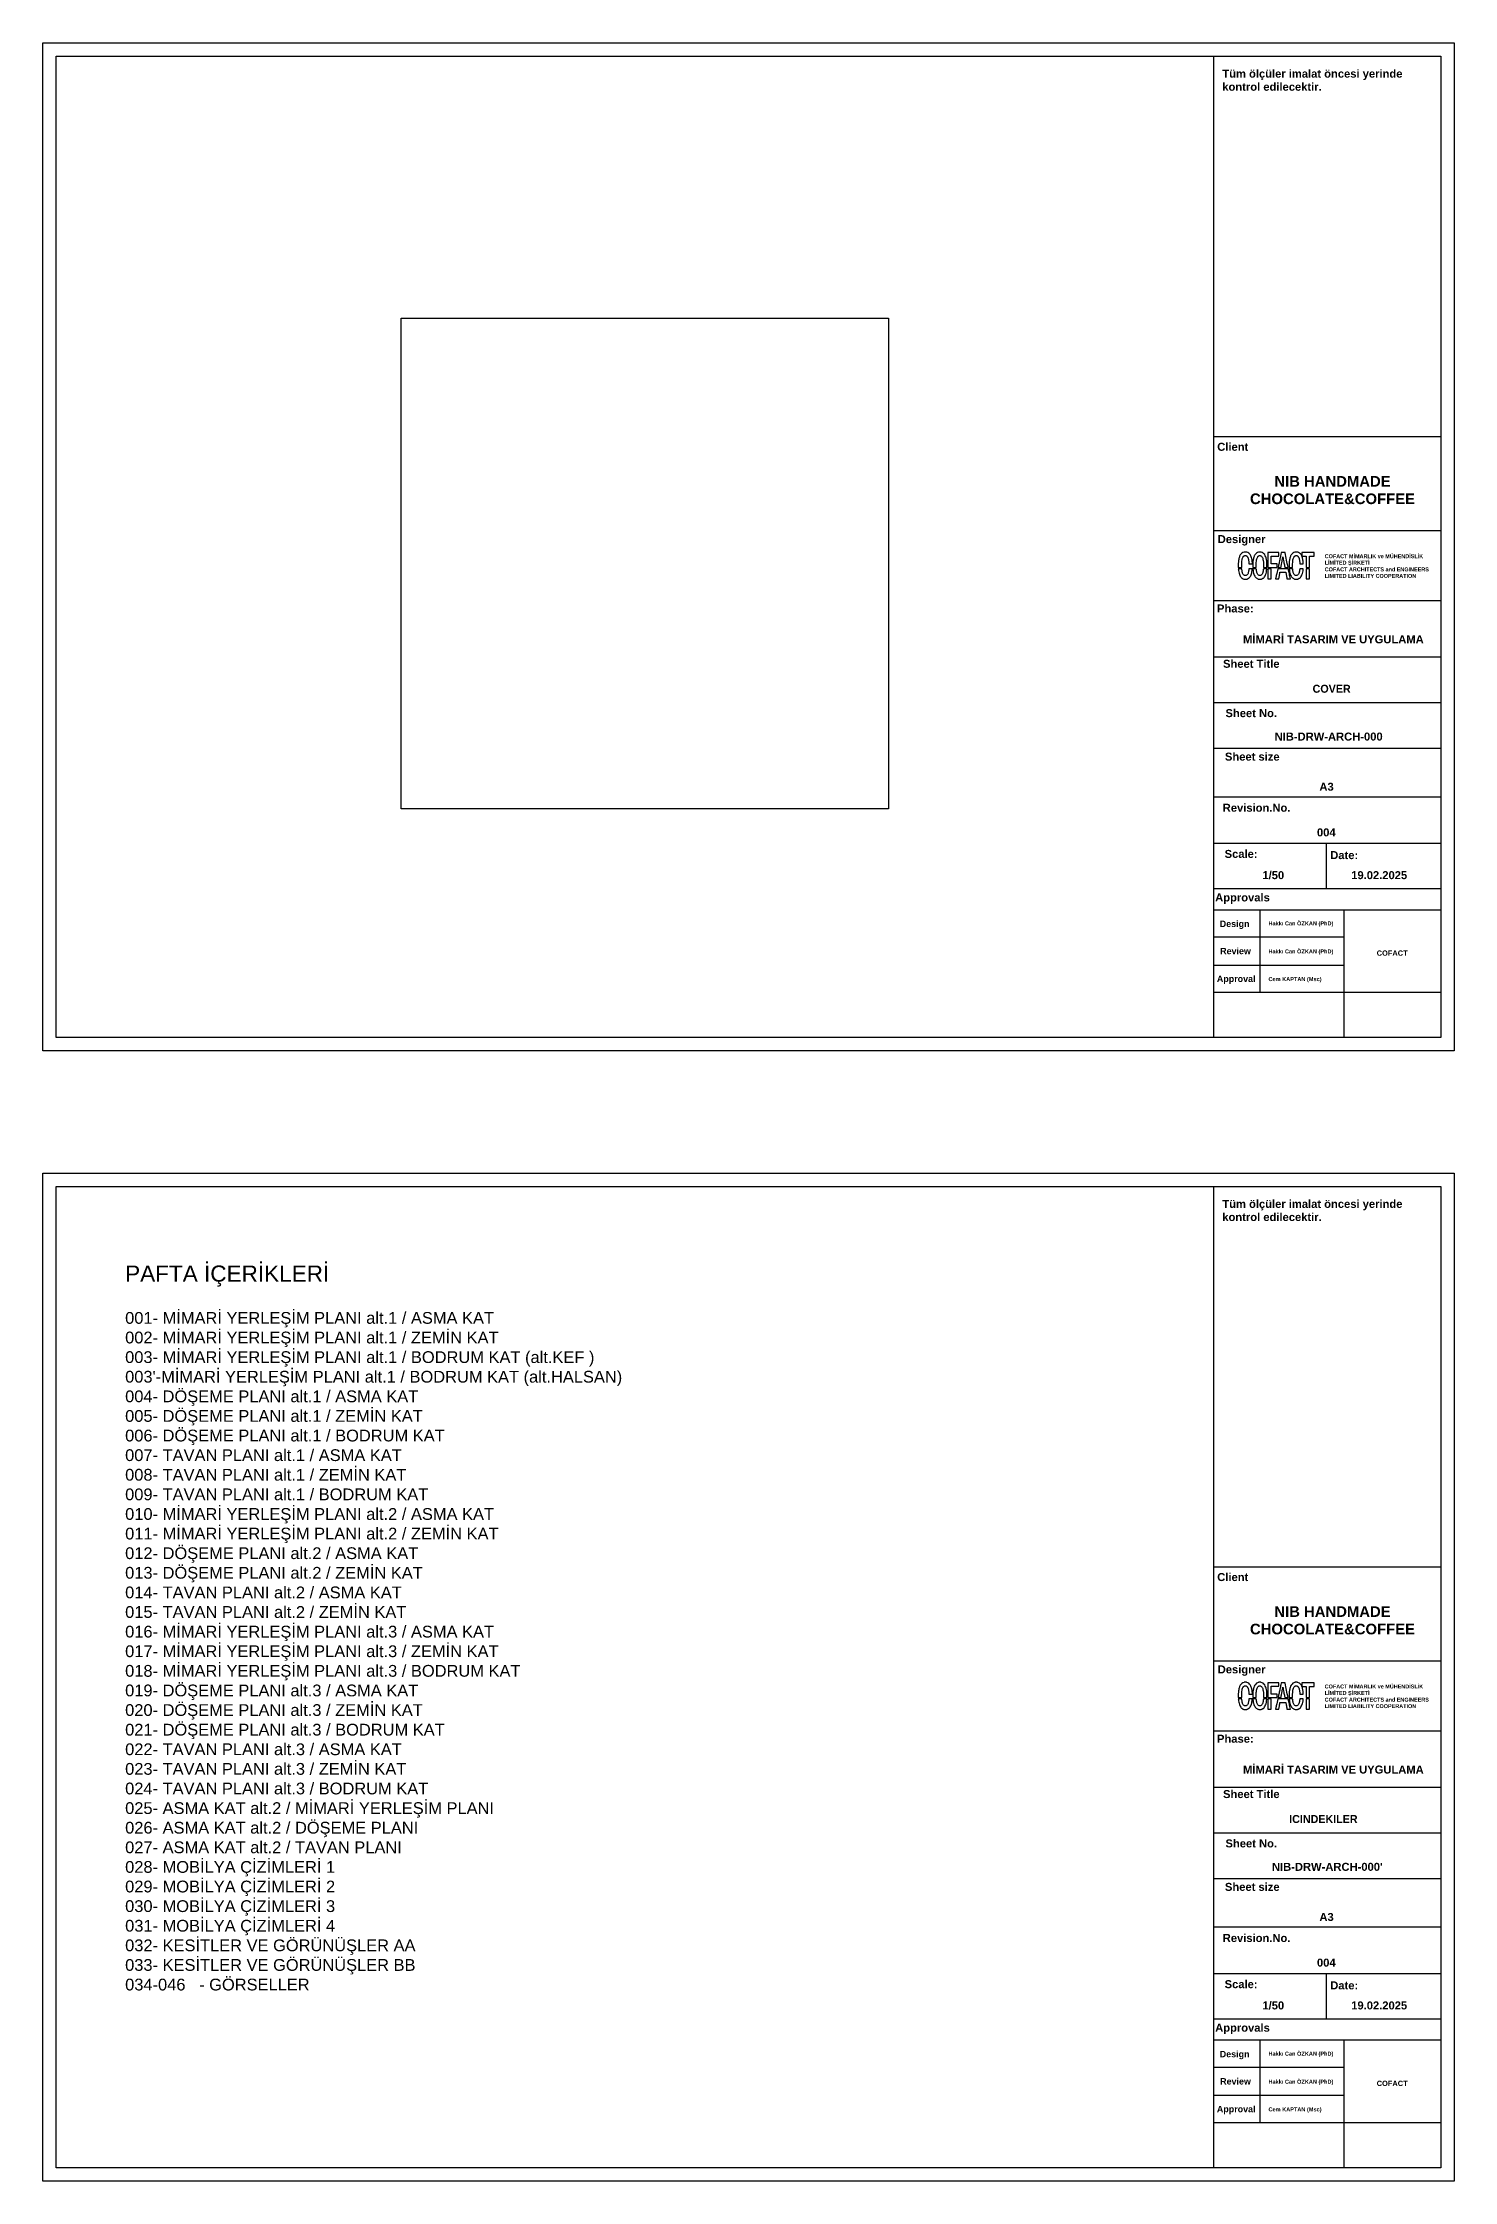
# Model space of a CAD drawing. Header units: millimetres. Extents: x 933584 to 974011, y 4545988 to 4553664.
# Drawn here: x 933584 to 935684, y 4549727 to 4552909 of the extents above; entities that cross this region are included whole.
import ezdxf

# ---------------------------------------------------------------- set-up
doc = ezdxf.new("R2010")
doc.units = ezdxf.units.MM
doc.layers.get('0').update_dxf_attribs({"color": 255})
doc.layers.add('2-SPS-RCN', color=2, linetype='Continuous')
doc.styles.add('Century Gothic_B_3', font='GOTHICB.TTF', dxfattribs={"height": 4})
doc.styles.add('dıs 100', font='times.ttf')
picture_1 = doc.add_image_def('image14.jpg', size_in_pixel=(686, 691))

msp = doc.modelspace()

# ---------------------------------------------------------------- linework, layer by layer
at = {"color": 0}
for p, q in [((935663.94, 4552322.58), (935325.88, 4552322.58)), ((935663.94, 4552322.58), (935325.88, 4552322.58)), ((935663.94, 4552182.61), (935325.88, 4552182.61)), ((935663.94, 4552182.61), (935325.88, 4552182.61)), ((935663.94, 4552182.61), (935325.88, 4552182.61)), ((935663.94, 4552182.61), (935325.88, 4552182.61)), ((935663.94, 4552078.54), (935325.88, 4552078.54)), ((935325.88, 4551995.27), (935663.94, 4551995.27)), ((935663.94, 4551926.86), (935325.88, 4551926.86)), ((935663.94, 4551858.91), (935325.88, 4551858.91)), ((935663.94, 4551786.68), (935325.88, 4551786.68)), ((935663.94, 4551717.68), (935325.88, 4551717.68)), ((935493.36, 4551717.68), (935493.36, 4551649.96)), ((935663.94, 4551649.96), (935325.88, 4551649.96)), ((935663.94, 4551618.62), (935325.88, 4551618.62)), ((935394.73, 4551618.62), (935394.73, 4551495.87)), ((935519.72, 4551618.62), (935519.72, 4551545.03)), ((935325.89, 4551578.49), (935519.72, 4551578.49)), ((935519.72, 4551545.03), (935519.72, 4551428.91)), ((935325.89, 4551536.77), (935519.72, 4551536.77)), ((935663.94, 4551495.87), (935325.88, 4551495.87)), ((935663.94, 4550640.96), (935325.88, 4550640.96)), ((935663.94, 4550640.96), (935325.88, 4550640.96)), ((935663.94, 4550500.98), (935325.88, 4550500.98)), ((935663.94, 4550500.98), (935325.88, 4550500.98)), ((935663.94, 4550500.98), (935325.88, 4550500.98)), ((935663.94, 4550500.98), (935325.88, 4550500.98)), ((935663.94, 4550396.92), (935325.88, 4550396.92)), ((935325.88, 4550313.64), (935663.94, 4550313.64)), ((935663.94, 4550245.24), (935325.88, 4550245.24)), ((935663.94, 4550177.28), (935325.88, 4550177.28)), ((935663.94, 4550105.06), (935325.88, 4550105.06)), ((935663.94, 4550036.05), (935325.88, 4550036.05)), ((935493.36, 4550036.05), (935493.36, 4549968.33)), ((935663.94, 4549968.33), (935325.88, 4549968.33)), ((935663.94, 4549937), (935325.88, 4549937)), ((935394.73, 4549937), (935394.73, 4549814.24)), ((935519.72, 4549937), (935519.72, 4549863.4)), ((935325.89, 4549896.86), (935519.72, 4549896.86)), ((935325.89, 4549855.15), (935519.72, 4549855.15)), ((935519.72, 4549863.4), (935519.72, 4549747.28)), ((935663.94, 4549814.24), (935325.88, 4549814.24))]:
    msp.add_line(p, q, dxfattribs=at)
for points in [[(933583.94, 4552908.92), (935683.94, 4552908.92), (935683.94, 4551408.92), (933583.94, 4551408.92)], [(933603.94, 4552888.92), (935663.94, 4552888.92), (935663.94, 4551428.92), (935325.89, 4551428.92), (933603.94, 4551428.92)], [(935406.56, 4552139.54), (935406.56, 4552128.41), (935413.62, 4552128.41), (935420.68, 4552128.41), (935420.68, 4552131.04), (935420.68, 4552133.68), (935416.11, 4552133.68), (935411.53, 4552133.68), (935411.53, 4552139.49), (935411.53, 4552145.31), (935417.25, 4552145.31), (935422.97, 4552145.31), (935422.97, 4552148), (935422.97, 4552150.68), (935414.76, 4552150.68), (935406.56, 4552150.68)], [(935457.37, 4552147.85), (935457.37, 4552145.01), (935460.6, 4552145.01), (935463.83, 4552145.01), (935463.83, 4552136.71), (935463.83, 4552128.41), (935466.32, 4552128.41), (935468.8, 4552128.41), (935468.8, 4552136.71), (935468.8, 4552145.01), (935472.09, 4552145.01), (935475.37, 4552145.01), (935475.37, 4552147.85), (935475.37, 4552150.68), (935466.37, 4552150.68), (935457.37, 4552150.68)], [(935406.56, 4552118.91), (935406.56, 4552111.4), (935409.02, 4552111.43), (935411.48, 4552111.45), (935411.51, 4552118.94), (935411.53, 4552126.42), (935409.05, 4552126.42), (935406.56, 4552126.42)], [(935463.86, 4552118.94), (935463.88, 4552111.45), (935466.34, 4552111.43), (935468.8, 4552111.4), (935468.8, 4552118.91), (935468.8, 4552126.42), (935466.32, 4552126.42), (935463.83, 4552126.42)], [(933583.94, 4551227.29), (935683.94, 4551227.29), (935683.94, 4549727.29), (933583.94, 4549727.29)], [(933603.94, 4551207.29), (935663.94, 4551207.29), (935663.94, 4549747.29), (935325.89, 4549747.29), (933603.94, 4549747.29)], [(935406.56, 4550457.92), (935406.56, 4550446.78), (935413.62, 4550446.78), (935420.68, 4550446.78), (935420.68, 4550449.42), (935420.68, 4550452.05), (935416.11, 4550452.05), (935411.53, 4550452.05), (935411.53, 4550457.87), (935411.53, 4550463.68), (935417.25, 4550463.68), (935422.97, 4550463.68), (935422.97, 4550466.37), (935422.97, 4550469.05), (935414.76, 4550469.05), (935406.56, 4550469.05)], [(935457.37, 4550466.22), (935457.37, 4550463.39), (935460.6, 4550463.39), (935463.83, 4550463.39), (935463.83, 4550455.08), (935463.83, 4550446.78), (935466.32, 4550446.78), (935468.8, 4550446.78), (935468.8, 4550455.08), (935468.8, 4550463.39), (935472.09, 4550463.39), (935475.37, 4550463.39), (935475.37, 4550466.22), (935475.37, 4550469.05), (935466.37, 4550469.05), (935457.37, 4550469.05)], [(935406.56, 4550437.28), (935406.56, 4550429.77), (935409.02, 4550429.8), (935411.48, 4550429.83), (935411.51, 4550437.31), (935411.53, 4550444.79), (935409.05, 4550444.79), (935406.56, 4550444.79)], [(935463.86, 4550437.31), (935463.88, 4550429.83), (935466.34, 4550429.8), (935468.8, 4550429.77), (935468.8, 4550437.28), (935468.8, 4550444.79), (935466.32, 4550444.79), (935463.83, 4550444.79)]]:
    msp.add_lwpolyline(points, close=True, dxfattribs=at)
for points in [[(933603.94, 4552888.92), (935325.89, 4552888.92), (935325.89, 4551428.92), (933603.94, 4551428.92)], [(933603.94, 4551207.29), (935325.89, 4551207.29), (935325.89, 4549747.29), (933603.94, 4549747.29)]]:
    msp.add_lwpolyline(points, close=True)
for points in [[(935325.89, 4552888.92), (935325.89, 4551428.92)], [(935325.89, 4551207.29), (935325.89, 4549747.29)]]:
    msp.add_lwpolyline(points, dxfattribs=at)
for points in [[(935371.21, 4552151.16, 0.11064), (935368.11, 4552149.66, 0.089568), (935365.66, 4552146.88, 0.069833), (935363.91, 4552142.77, 0.037138), (935362.86, 4552137.32, 0.013582), (935362.72, 4552135.67, 0.005436), (935362.6, 4552133.41, 0.005261), (935362.54, 4552131.18, 0.017635), (935362.56, 4552129.73), (935362.63, 4552128.41), (935365.18, 4552128.41), (935367.73, 4552128.41), (935367.74, 4552131.42, -0.01557), (935367.9, 4552135.83, -0.027157), (935368.34, 4552139.47, -0.033018), (935369.04, 4552142.32, -0.079442), (935370.01, 4552144.25, -0.009072), (935370.3, 4552144.65, -0.030827), (935370.52, 4552144.89, -0.031813), (935370.75, 4552145.1, -0.010138), (935371.13, 4552145.38, -0.089655), (935371.89, 4552145.74, -0.05192), (935372.88, 4552145.89, -0.051218), (935373.91, 4552145.85, -0.076363), (935374.76, 4552145.58, -0.070873), (935375.56, 4552145.04, -0.052254), (935376.27, 4552144.24, -0.046256), (935376.88, 4552143.21, -0.033841), (935377.36, 4552141.97, -0.02482), (935377.72, 4552140.57, -0.012371), (935378.05, 4552138.77, -0.011745), (935378.31, 4552136.78, -0.011909), (935378.48, 4552134.8), (935378.55, 4552133.68), (935381.12, 4552133.68), (935383.69, 4552133.68), (935383.69, 4552134.1, 0.020953), (935383.65, 4552135.01, 0.004455), (935383.5, 4552136.58, 0.00493), (935383.32, 4552138.21, 0.011284), (935383.14, 4552139.43, 0.038093), (935382.02, 4552143.95, 0.067383), (935380.33, 4552147.39, 0.083303), (935378.1, 4552149.76, 0.099908), (935375.35, 4552151.09, 0.02201), (935374.91, 4552151.18, 0.020762), (935374.45, 4552151.24, 0.015695), (935373.89, 4552151.26, 0.005906), (935373.11, 4552151.27, 0.00548), (935372.51, 4552151.26, 0.006399), (935371.93, 4552151.23, 0.005718), (935371.45, 4552151.2, 0.038226)], [(935392.79, 4552151.16, 0.105194), (935389.83, 4552149.77, 0.087054), (935387.45, 4552147.21, 0.069549), (935385.7, 4552143.44, 0.038701), (935384.59, 4552138.5, 0.014261), (935384.36, 4552136.42, 0.008448), (935384.19, 4552133.92, 0.008433), (935384.1, 4552131.49, 0.018733), (935384.14, 4552129.63), (935384.21, 4552128.41), (935386.76, 4552128.41), (935389.31, 4552128.41), (935389.32, 4552131.42, -0.01557), (935389.47, 4552135.83, -0.027157), (935389.91, 4552139.47, -0.033018), (935390.61, 4552142.32, -0.079442), (935391.59, 4552144.25, -0.009072), (935391.88, 4552144.65, -0.030827), (935392.09, 4552144.89, -0.031813), (935392.33, 4552145.1, -0.010138), (935392.71, 4552145.38, -0.089655), (935393.46, 4552145.74, -0.05192), (935394.46, 4552145.89, -0.051218), (935395.48, 4552145.84, -0.076363), (935396.34, 4552145.58, -0.136443), (935397.85, 4552144.24, -0.067108), (935398.95, 4552141.9, -0.045937), (935399.7, 4552138.45, -0.018323), (935400.11, 4552133.63, -0.004967), (935400.15, 4552132.64, -0.003937), (935400.17, 4552131.58, -0.00398), (935400.17, 4552130.6, -0.009912), (935400.16, 4552129.87), (935400.09, 4552128.41), (935402.67, 4552128.41), (935405.24, 4552128.41), (935405.3, 4552129.68, 0.018366), (935405.34, 4552131.84, 0.009634), (935405.23, 4552134.53, 0.009631), (935405.01, 4552137.23, 0.017297), (935404.72, 4552139.43, 0.038062), (935403.59, 4552143.94, 0.067387), (935401.91, 4552147.39, 0.08333), (935399.68, 4552149.76, 0.099909), (935396.92, 4552151.09, 0.02201), (935396.48, 4552151.18, 0.020762), (935396.03, 4552151.24, 0.015695), (935395.47, 4552151.26, 0.005906), (935394.69, 4552151.27, 0.00548), (935394.08, 4552151.26, 0.006399), (935393.51, 4552151.23, 0.005718), (935393.03, 4552151.2, 0.038226)], [(935428.98, 4552144.1, 0.0000105), (935430.35, 4552136.8, 0.000084), (935431.55, 4552130.37, 0.003215), (935431.82, 4552128.93), (935431.93, 4552128.41), (935434.31, 4552128.41, 0.001355), (935435.22, 4552128.41, 0.00226), (935435.99, 4552128.42, 0.000206), (935436.67, 4552128.43, 0.409743), (935436.69, 4552128.44, 0.049641), (935436.68, 4552128.51, 0.000001), (935434.5, 4552139.36, 0.000006), (935432.35, 4552150.03, 0.007694), (935432.26, 4552150.46), (935432.21, 4552150.68), (935429.45, 4552150.68), (935426.69, 4552150.68), (935425.98, 4552147.37, -0.000077), (935424.6, 4552141.01, -0.000085), (935423.26, 4552134.84, -0.000009), (935421.97, 4552128.93, -0.006923), (935421.91, 4552128.63), (935421.85, 4552128.41), (935426.06, 4552128.41, 0.0001427), (935426.35, 4552129.99, 0.00034), (935426.61, 4552131.35, 0.000221), (935426.9, 4552132.93, -0.000266), (935427.73, 4552137.44, -0.000578), (935428.38, 4552140.9, -0.0000869)], [(935446.88, 4552151.16, 0.105194), (935443.92, 4552149.77, 0.087054), (935441.54, 4552147.21, 0.069549), (935439.79, 4552143.44, 0.038701), (935438.69, 4552138.5, 0.014261), (935438.45, 4552136.41, 0.008448), (935438.28, 4552133.92, 0.008433), (935438.19, 4552131.48, 0.018733), (935438.23, 4552129.63), (935438.3, 4552128.41), (935440.85, 4552128.41), (935443.4, 4552128.41), (935443.41, 4552131.42, -0.01557), (935443.57, 4552135.83, -0.027157), (935444.01, 4552139.47, -0.033018), (935444.7, 4552142.32, -0.079442), (935445.68, 4552144.25, -0.009072), (935445.97, 4552144.65, -0.030827), (935446.18, 4552144.89, -0.031813), (935446.42, 4552145.1, -0.010138), (935446.8, 4552145.38, -0.089655), (935447.55, 4552145.74, -0.05192), (935448.55, 4552145.89, -0.051218), (935449.57, 4552145.84, -0.076363), (935450.43, 4552145.58, -0.070873), (935451.23, 4552145.04, -0.052254), (935451.94, 4552144.24, -0.046256), (935452.55, 4552143.21, -0.033841), (935453.03, 4552141.97, -0.02482), (935453.39, 4552140.57, -0.012371), (935453.72, 4552138.77, -0.011745), (935453.98, 4552136.78, -0.011909), (935454.15, 4552134.8), (935454.22, 4552133.68), (935456.79, 4552133.68), (935459.36, 4552133.68), (935459.36, 4552134.1, 0.020953), (935459.32, 4552135.01, 0.004455), (935459.17, 4552136.58, 0.00493), (935458.99, 4552138.21, 0.011284), (935458.81, 4552139.43, 0.038093), (935457.68, 4552143.95, 0.067383), (935456, 4552147.39, 0.083303), (935453.77, 4552149.76, 0.099908), (935451.02, 4552151.09, 0.02201), (935450.58, 4552151.18, 0.020762), (935450.12, 4552151.24, 0.015695), (935449.56, 4552151.26, 0.005906), (935448.78, 4552151.27, 0.00548), (935448.17, 4552151.26, 0.006399), (935447.6, 4552151.23, 0.005718), (935447.12, 4552151.2, 0.038226)], [(935362.76, 4552125.7, 0.025038), (935363.33, 4552121.74, 0.036131), (935364.25, 4552118.34, 0.041565), (935365.51, 4552115.52, 0.063352), (935367.08, 4552113.36, 0.028049), (935367.89, 4552112.59, 0.034689), (935368.73, 4552111.98, 0.034905), (935369.64, 4552111.49, 0.029004), (935370.67, 4552111.1, 0.021923), (935371.15, 4552110.97, 0.031789), (935371.58, 4552110.9, 0.019677), (935372.15, 4552110.87, 0.003659), (935373.2, 4552110.86, 0.003627), (935374.24, 4552110.87, 0.019229), (935374.81, 4552110.9, 0.031747), (935375.23, 4552110.96, 0.024514), (935375.69, 4552111.09, 0.035022), (935376.86, 4552111.56, 0.037328), (935377.93, 4552112.19, 0.037367), (935378.89, 4552112.97, 0.035245), (935379.74, 4552113.89, 0.053473), (935381.13, 4552116.06, 0.03772), (935382.22, 4552118.75, 0.032588), (935383.02, 4552121.96, 0.021334), (935383.54, 4552125.75), (935383.61, 4552126.42), (935381.02, 4552126.42), (935378.44, 4552126.42), (935378.37, 4552125.75, -0.0074), (935378.27, 4552124.78, -0.005344), (935378.12, 4552123.7, -0.005411), (935377.96, 4552122.66, -0.010609), (935377.81, 4552121.85, -0.034422), (935377.11, 4552119.39, -0.07643), (935376.18, 4552117.69, -0.102726), (935374.99, 4552116.65, -0.109019), (935373.51, 4552116.21, -0.095932), (935371.89, 4552116.39, -0.113527), (935370.58, 4552117.17, -0.092498), (935369.54, 4552118.59, -0.04608), (935368.78, 4552120.69, -0.017297), (935368.48, 4552121.99, -0.007909), (935368.18, 4552123.7, -0.007223), (935367.94, 4552125.35, -0.03219), (935367.88, 4552126.33, 0.402781), (935367.85, 4552126.37, 0.001238), (935367.13, 4552126.39, 0.005463), (935366.3, 4552126.41, 0.003096), (935365.29, 4552126.42), (935362.69, 4552126.42)], [(935384.33, 4552125.7, 0.025038), (935384.9, 4552121.74, 0.036131), (935385.83, 4552118.34, 0.041565), (935387.08, 4552115.52, 0.063352), (935388.66, 4552113.36, 0.047265), (935390.05, 4552112.14, 0.06438), (935391.52, 4552111.34, 0.06177), (935393.19, 4552110.92, 0.039412), (935395.2, 4552110.84, 0.027569), (935396.62, 4552110.97, 0.048064), (935397.76, 4552111.25, 0.049711), (935398.81, 4552111.74, 0.031882), (935399.92, 4552112.5, 0.081131), (935401.83, 4552114.57, 0.052129), (935403.34, 4552117.49, 0.043307), (935404.45, 4552121.22, 0.026621), (935405.12, 4552125.75), (935405.18, 4552126.42), (935402.6, 4552126.42), (935400.01, 4552126.42), (935399.95, 4552125.75, -0.0074), (935399.84, 4552124.78, -0.005344), (935399.7, 4552123.7, -0.005411), (935399.54, 4552122.66, -0.010609), (935399.38, 4552121.85, -0.034422), (935398.68, 4552119.39, -0.07643), (935397.75, 4552117.69, -0.102726), (935396.56, 4552116.65, -0.109019), (935395.08, 4552116.21, -0.095932), (935393.47, 4552116.39, -0.113527), (935392.15, 4552117.17, -0.092498), (935391.12, 4552118.59, -0.04608), (935390.35, 4552120.69, -0.017297), (935390.06, 4552121.99, -0.007909), (935389.76, 4552123.7, -0.007223), (935389.52, 4552125.35, -0.03219), (935389.46, 4552126.33, 0.402781), (935389.42, 4552126.37, 0.001238), (935388.71, 4552126.39, 0.005463), (935387.87, 4552126.41, 0.003096), (935386.86, 4552126.42), (935384.27, 4552126.42)], [(935440.12, 4552111.4, 0.0000231), (935438.63, 4552118.84, 0.000048), (935437.23, 4552125.8, 0.022716), (935437.12, 4552126.24, 0.319618), (935436.98, 4552126.36, 0.005635), (935435.93, 4552126.39, 0.005119), (935434.1, 4552126.41, 0.000404), (935429.25, 4552126.42), (935421.43, 4552126.42), (935419.84, 4552119.09, -0.000063), (935419.23, 4552116.26, -0.000102), (935418.71, 4552113.86, -0.000015), (935418.25, 4552111.72, -0.0154076), (935418.17, 4552111.4), (935422.9, 4552111.45), (935423.78, 4552116.18, -0.000258), (935424.12, 4552118, -0.000401), (935424.41, 4552119.58, -0.000111), (935424.67, 4552120.95, -0.013635), (935424.71, 4552121.12), (935424.76, 4552121.35), (935429.01, 4552121.35), (935433.26, 4552121.35), (935433.89, 4552117.94, 0.000154), (935434.16, 4552116.52, 0.000145), (935434.43, 4552115.08, 0.000144), (935434.67, 4552113.8, 0.000507), (935434.82, 4552112.97), (935435.12, 4552111.4)], [(935438.42, 4552125.7, 0.025038), (935438.99, 4552121.74, 0.036131), (935439.92, 4552118.34, 0.041565), (935441.17, 4552115.52, 0.063352), (935442.75, 4552113.36, 0.047265), (935444.14, 4552112.14, 0.06438), (935445.61, 4552111.34, 0.06177), (935447.28, 4552110.92, 0.039412), (935449.29, 4552110.84, 0.027569), (935450.71, 4552110.97, 0.048064), (935451.85, 4552111.25, 0.049711), (935452.9, 4552111.74, 0.031882), (935454.01, 4552112.5, 0.081131), (935455.92, 4552114.57, 0.052129), (935457.43, 4552117.49, 0.043307), (935458.54, 4552121.22, 0.026621), (935459.21, 4552125.75), (935459.27, 4552126.42), (935456.69, 4552126.42), (935454.1, 4552126.42), (935454.04, 4552125.75, -0.0074), (935453.94, 4552124.78, -0.005344), (935453.79, 4552123.7, -0.005411), (935453.63, 4552122.66, -0.010609), (935453.47, 4552121.84, -0.034422), (935452.77, 4552119.39, -0.07643), (935451.84, 4552117.69, -0.102726), (935450.65, 4552116.65, -0.109019), (935449.17, 4552116.21, -0.095932), (935447.56, 4552116.39, -0.113527), (935446.24, 4552117.17, -0.092498), (935445.21, 4552118.59, -0.04608), (935444.44, 4552120.69, -0.017297), (935444.15, 4552121.99, -0.007909), (935443.85, 4552123.7, -0.007223), (935443.61, 4552125.35, -0.03219), (935443.55, 4552126.33, 0.402781), (935443.51, 4552126.37, 0.001238), (935442.8, 4552126.39, 0.005463), (935441.96, 4552126.41, 0.003096), (935440.95, 4552126.42), (935438.36, 4552126.42)], [(935371.21, 4550469.54, 0.11064), (935368.11, 4550468.04, 0.089568), (935365.66, 4550465.26, 0.069833), (935363.91, 4550461.14, 0.037138), (935362.86, 4550455.7, 0.013582), (935362.72, 4550454.05, 0.005436), (935362.6, 4550451.78, 0.005261), (935362.54, 4550449.56, 0.017635), (935362.56, 4550448.1), (935362.63, 4550446.78), (935365.18, 4550446.78), (935367.73, 4550446.78), (935367.74, 4550449.79, -0.01557), (935367.9, 4550454.2, -0.027157), (935368.34, 4550457.84, -0.033018), (935369.04, 4550460.69, -0.079442), (935370.01, 4550462.63, -0.009072), (935370.3, 4550463.02, -0.030827), (935370.52, 4550463.26, -0.031813), (935370.75, 4550463.47, -0.010138), (935371.13, 4550463.75, -0.089655), (935371.89, 4550464.11, -0.05192), (935372.88, 4550464.27, -0.051218), (935373.91, 4550464.22, -0.076363), (935374.76, 4550463.95, -0.070873), (935375.56, 4550463.41, -0.052254), (935376.27, 4550462.61, -0.046256), (935376.88, 4550461.58, -0.033841), (935377.36, 4550460.34, -0.02482), (935377.72, 4550458.95, -0.012371), (935378.05, 4550457.15, -0.011745), (935378.31, 4550455.16, -0.011909), (935378.48, 4550453.17), (935378.55, 4550452.05), (935381.12, 4550452.05), (935383.69, 4550452.05), (935383.69, 4550452.47, 0.020953), (935383.65, 4550453.38, 0.004455), (935383.5, 4550454.96, 0.00493), (935383.32, 4550456.58, 0.011284), (935383.14, 4550457.8, 0.038093), (935382.02, 4550462.32, 0.067383), (935380.33, 4550465.76, 0.083303), (935378.1, 4550468.13, 0.099908), (935375.35, 4550469.46, 0.02201), (935374.91, 4550469.55, 0.020762), (935374.45, 4550469.61, 0.015695), (935373.89, 4550469.64, 0.005906), (935373.11, 4550469.64, 0.00548), (935372.51, 4550469.63, 0.006399), (935371.93, 4550469.61, 0.005718), (935371.45, 4550469.57, 0.038226)], [(935392.79, 4550469.54, 0.105194), (935389.83, 4550468.14, 0.087054), (935387.45, 4550465.58, 0.069549), (935385.7, 4550461.82, 0.038701), (935384.59, 4550456.87, 0.014261), (935384.36, 4550454.79, 0.008448), (935384.19, 4550452.29, 0.008433), (935384.1, 4550449.86, 0.018733), (935384.14, 4550448), (935384.21, 4550446.78), (935386.76, 4550446.78), (935389.31, 4550446.78), (935389.32, 4550449.79, -0.01557), (935389.47, 4550454.2, -0.027157), (935389.91, 4550457.84, -0.033018), (935390.61, 4550460.69, -0.079442), (935391.59, 4550462.63, -0.009072), (935391.88, 4550463.02, -0.030827), (935392.09, 4550463.26, -0.031813), (935392.33, 4550463.47, -0.010138), (935392.71, 4550463.75, -0.089655), (935393.46, 4550464.11, -0.05192), (935394.46, 4550464.27, -0.051218), (935395.48, 4550464.22, -0.076363), (935396.34, 4550463.95, -0.136443), (935397.85, 4550462.61, -0.067108), (935398.95, 4550460.27, -0.045937), (935399.7, 4550456.82, -0.018323), (935400.11, 4550452, -0.004967), (935400.15, 4550451.02, -0.003937), (935400.17, 4550449.95, -0.00398), (935400.17, 4550448.97, -0.009912), (935400.16, 4550448.25), (935400.09, 4550446.78), (935402.67, 4550446.78), (935405.24, 4550446.78), (935405.3, 4550448.05, 0.018366), (935405.34, 4550450.21, 0.009634), (935405.23, 4550452.9, 0.009631), (935405.01, 4550455.6, 0.017297), (935404.72, 4550457.8, 0.038062), (935403.59, 4550462.32, 0.067387), (935401.91, 4550465.76, 0.08333), (935399.68, 4550468.13, 0.099909), (935396.92, 4550469.46, 0.02201), (935396.48, 4550469.55, 0.020762), (935396.03, 4550469.61, 0.015695), (935395.47, 4550469.64, 0.005906), (935394.69, 4550469.64, 0.00548), (935394.08, 4550469.63, 0.006399), (935393.51, 4550469.61, 0.005718), (935393.03, 4550469.57, 0.038226)], [(935428.98, 4550462.47, 0.0000105), (935430.35, 4550455.17, 0.000084), (935431.55, 4550448.74, 0.003215), (935431.82, 4550447.3), (935431.93, 4550446.78), (935434.31, 4550446.78, 0.001355), (935435.22, 4550446.78, 0.00226), (935435.99, 4550446.79, 0.000206), (935436.67, 4550446.8, 0.409743), (935436.69, 4550446.81, 0.049641), (935436.68, 4550446.88, 0.000001), (935434.5, 4550457.73, 0.000006), (935432.35, 4550468.41, 0.007694), (935432.26, 4550468.83), (935432.21, 4550469.05), (935429.45, 4550469.05), (935426.69, 4550469.05), (935425.98, 4550465.75, -0.000077), (935424.6, 4550459.38, -0.000085), (935423.26, 4550453.22, -0.000009), (935421.97, 4550447.3, -0.006923), (935421.91, 4550447), (935421.85, 4550446.78), (935426.06, 4550446.78, 0.0001427), (935426.35, 4550448.36, 0.00034), (935426.61, 4550449.73, 0.000221), (935426.9, 4550451.3, -0.000266), (935427.73, 4550455.81, -0.000578), (935428.38, 4550459.27, -0.0000869)], [(935446.88, 4550469.54, 0.105194), (935443.92, 4550468.14, 0.087054), (935441.54, 4550465.58, 0.069549), (935439.79, 4550461.82, 0.038701), (935438.69, 4550456.87, 0.014261), (935438.45, 4550454.79, 0.008448), (935438.28, 4550452.29, 0.008433), (935438.19, 4550449.86, 0.018733), (935438.23, 4550448), (935438.3, 4550446.78), (935440.85, 4550446.78), (935443.4, 4550446.78), (935443.41, 4550449.79, -0.01557), (935443.57, 4550454.2, -0.027157), (935444.01, 4550457.84, -0.033018), (935444.7, 4550460.69, -0.079442), (935445.68, 4550462.62, -0.009072), (935445.97, 4550463.02, -0.030827), (935446.18, 4550463.26, -0.031813), (935446.42, 4550463.47, -0.010138), (935446.8, 4550463.75, -0.089655), (935447.55, 4550464.11, -0.05192), (935448.55, 4550464.27, -0.051218), (935449.57, 4550464.22, -0.076363), (935450.43, 4550463.95, -0.070873), (935451.23, 4550463.41, -0.052254), (935451.94, 4550462.61, -0.046256), (935452.55, 4550461.58, -0.033841), (935453.03, 4550460.34, -0.02482), (935453.39, 4550458.95, -0.012371), (935453.72, 4550457.14, -0.011745), (935453.98, 4550455.16, -0.011909), (935454.15, 4550453.17), (935454.22, 4550452.05), (935456.79, 4550452.05), (935459.36, 4550452.05), (935459.36, 4550452.47, 0.020953), (935459.32, 4550453.38, 0.004455), (935459.17, 4550454.96, 0.00493), (935458.99, 4550456.58, 0.011284), (935458.81, 4550457.8, 0.038093), (935457.68, 4550462.32, 0.067383), (935456, 4550465.76, 0.083303), (935453.77, 4550468.13, 0.099908), (935451.02, 4550469.46, 0.02201), (935450.58, 4550469.55, 0.020762), (935450.12, 4550469.61, 0.015695), (935449.56, 4550469.64, 0.005906), (935448.78, 4550469.64, 0.00548), (935448.17, 4550469.63, 0.006399), (935447.6, 4550469.61, 0.005718), (935447.12, 4550469.57, 0.038226)], [(935362.76, 4550444.07, 0.025038), (935363.33, 4550440.12, 0.036131), (935364.25, 4550436.71, 0.041565), (935365.51, 4550433.89, 0.063352), (935367.08, 4550431.73, 0.028049), (935367.89, 4550430.97, 0.034689), (935368.73, 4550430.35, 0.034905), (935369.64, 4550429.86, 0.029004), (935370.67, 4550429.47, 0.021923), (935371.15, 4550429.34, 0.031789), (935371.58, 4550429.27, 0.019677), (935372.15, 4550429.24, 0.003659), (935373.2, 4550429.23, 0.003627), (935374.24, 4550429.24, 0.019229), (935374.81, 4550429.27, 0.031747), (935375.23, 4550429.34, 0.024514), (935375.69, 4550429.46, 0.035022), (935376.86, 4550429.94, 0.037328), (935377.93, 4550430.56, 0.037367), (935378.89, 4550431.34, 0.035245), (935379.74, 4550432.27, 0.053473), (935381.13, 4550434.44, 0.03772), (935382.22, 4550437.12, 0.032588), (935383.02, 4550440.33, 0.021334), (935383.54, 4550444.12), (935383.61, 4550444.79), (935381.02, 4550444.79), (935378.44, 4550444.79), (935378.37, 4550444.12, -0.0074), (935378.27, 4550443.15, -0.005344), (935378.12, 4550442.07, -0.005411), (935377.96, 4550441.04, -0.010609), (935377.81, 4550440.22, -0.034422), (935377.11, 4550437.76, -0.07643), (935376.18, 4550436.06, -0.102726), (935374.99, 4550435.02, -0.109019), (935373.51, 4550434.58, -0.095932), (935371.89, 4550434.77, -0.113527), (935370.58, 4550435.54, -0.092498), (935369.54, 4550436.97, -0.04608), (935368.78, 4550439.07, -0.017297), (935368.48, 4550440.36, -0.007909), (935368.18, 4550442.07, -0.007223), (935367.94, 4550443.72, -0.03219), (935367.88, 4550444.7, 0.402781), (935367.85, 4550444.74, 0.001238), (935367.13, 4550444.77, 0.005463), (935366.3, 4550444.79, 0.003096), (935365.29, 4550444.79), (935362.69, 4550444.79)], [(935384.33, 4550444.07, 0.025038), (935384.9, 4550440.12, 0.036131), (935385.83, 4550436.71, 0.041565), (935387.08, 4550433.89, 0.063352), (935388.66, 4550431.73, 0.047265), (935390.05, 4550430.51, 0.06438), (935391.52, 4550429.71, 0.06177), (935393.19, 4550429.3, 0.039412), (935395.2, 4550429.21, 0.027569), (935396.62, 4550429.34, 0.048064), (935397.76, 4550429.62, 0.049711), (935398.81, 4550430.11, 0.031882), (935399.92, 4550430.87, 0.081131), (935401.83, 4550432.95, 0.052129), (935403.34, 4550435.86, 0.043307), (935404.45, 4550439.59, 0.026621), (935405.12, 4550444.12), (935405.18, 4550444.79), (935402.6, 4550444.79), (935400.01, 4550444.79), (935399.95, 4550444.12, -0.0074), (935399.84, 4550443.15, -0.005344), (935399.7, 4550442.07, -0.005411), (935399.54, 4550441.04, -0.010609), (935399.38, 4550440.22, -0.034422), (935398.68, 4550437.76, -0.07643), (935397.75, 4550436.06, -0.102726), (935396.56, 4550435.02, -0.109019), (935395.08, 4550434.58, -0.095932), (935393.47, 4550434.77, -0.113527), (935392.15, 4550435.54, -0.092498), (935391.12, 4550436.97, -0.04608), (935390.35, 4550439.07, -0.017297), (935390.06, 4550440.36, -0.007909), (935389.76, 4550442.07, -0.007223), (935389.52, 4550443.72, -0.03219), (935389.46, 4550444.7, 0.402781), (935389.42, 4550444.74, 0.001238), (935388.71, 4550444.77, 0.005463), (935387.87, 4550444.79, 0.003096), (935386.86, 4550444.79), (935384.27, 4550444.79)], [(935440.12, 4550429.78, 0.0000231), (935438.63, 4550437.21, 0.000048), (935437.23, 4550444.17, 0.022716), (935437.12, 4550444.62, 0.319618), (935436.98, 4550444.73, 0.005635), (935435.93, 4550444.77, 0.005119), (935434.1, 4550444.79, 0.000404), (935429.25, 4550444.79), (935421.43, 4550444.79), (935419.84, 4550437.46, -0.000063), (935419.23, 4550434.63, -0.000102), (935418.71, 4550432.23, -0.000015), (935418.25, 4550430.09, -0.0154076), (935418.17, 4550429.77), (935422.9, 4550429.83), (935423.78, 4550434.55, -0.000258), (935424.12, 4550436.38, -0.000401), (935424.41, 4550437.95, -0.000111), (935424.67, 4550439.32, -0.013635), (935424.71, 4550439.5), (935424.76, 4550439.72), (935429.01, 4550439.72), (935433.26, 4550439.72), (935433.89, 4550436.31, 0.000154), (935434.16, 4550434.9, 0.000145), (935434.43, 4550433.45, 0.000144), (935434.67, 4550432.17, 0.000507), (935434.82, 4550431.34), (935435.12, 4550429.78)], [(935438.42, 4550444.07, 0.025038), (935438.99, 4550440.12, 0.036131), (935439.92, 4550436.71, 0.041565), (935441.17, 4550433.89, 0.063352), (935442.75, 4550431.73, 0.047265), (935444.14, 4550430.51, 0.06438), (935445.61, 4550429.71, 0.06177), (935447.28, 4550429.29, 0.039412), (935449.29, 4550429.21, 0.027569), (935450.71, 4550429.34, 0.048064), (935451.85, 4550429.62, 0.049711), (935452.9, 4550430.11, 0.031882), (935454.01, 4550430.87, 0.081131), (935455.92, 4550432.95, 0.052129), (935457.43, 4550435.86, 0.043307), (935458.54, 4550439.59, 0.026621), (935459.21, 4550444.12), (935459.27, 4550444.79), (935456.69, 4550444.79), (935454.1, 4550444.79), (935454.04, 4550444.12, -0.0074), (935453.94, 4550443.15, -0.005344), (935453.79, 4550442.07, -0.005411), (935453.63, 4550441.04, -0.010609), (935453.47, 4550440.22, -0.034422), (935452.77, 4550437.76, -0.07643), (935451.84, 4550436.06, -0.102726), (935450.65, 4550435.02, -0.109019), (935449.17, 4550434.58, -0.095932), (935447.56, 4550434.77, -0.113527), (935446.24, 4550435.54, -0.092498), (935445.21, 4550436.97, -0.04608), (935444.44, 4550439.07, -0.017297), (935444.15, 4550440.36, -0.007909), (935443.85, 4550442.07, -0.007223), (935443.61, 4550443.72, -0.03219), (935443.55, 4550444.7, 0.402781), (935443.51, 4550444.74, 0.001238), (935442.8, 4550444.77, 0.005463), (935441.96, 4550444.79, 0.003096), (935440.95, 4550444.79), (935438.36, 4550444.79)]]:
    msp.add_lwpolyline(points, format="xyb", close=True, dxfattribs=at)

# ---------------------------------------------------------------- texts
at = {"color": 0, "attachment_point": 1, "line_spacing_factor": 0.984502, "style": 'Century Gothic_B_3'}
for s, insert, char_height, width in [('\\pxql;{\\fArial|b1|i0|c0|p34;Tüm ölçüler imalat öncesi yerinde kontrol edilecektir.}', (935338.92, 4552868.95), 11.9034, 324.3298), ('\\pxqr;{\\fArial|b1|i0|c0|p34;Client}', (934789.38, 4552313.73), 11.9034, 588.1338), ('\\pxqc;{\\fArial|b1|i0|c0|p34;NIB HANDMADE CHOCOLATE&COFFEE}', (935339.38, 4552264.32), 15.8192, 326.8702), ('\\pxqr;{\\fArial|b1|i0|c0|p34;Designer}', (934815.05, 4552176.4), 11.9034, 588.1338), ('{\\fFranklin Gothic Medium|b1|i0|c162|p34;COFACT MİMARLIK ve MÜHENDİSLİK}\\P{\\fFranklin Gothic Medium|b1|i0|c162|p34;LİMİTED ŞİRKETİ}', (935491.25, 4552147.93), 5.8729, 228.8091), ('\\pxql;{\\fFranklin Gothic Book|b1|i0|c162|p34;COFACT ARCHITECTS and ENGINEERS\\PLIMITED LIABILITY COOPERATION}', (935491.25, 4552128.33), 5.8729, 228.8091), ('\\pxqr;{\\fArial|b1|i0|c0|p34;Phase:}', (934797.38, 4552073.21), 11.9034, 588.1338), ('\\pxqr;{\\fArial|b1|i0|c0|p34;MİMARİ TASARIM VE UYGULAMA}', (935050.39, 4552027.36), 11.9034, 588.1338), ('\\pxqr;{\\fArial|b1|i0|c0|p34;Sheet Title}', (934835.93, 4551990.9), 11.9034, 588.1338), ('\\pxi-2,l3,qr,t3;COVER', (934941.72, 4551953.76), 11.9034, 588.1338), ('\\pxqr;{\\fArial|b1|i0|c0|p34;Sheet No.}', (934832.14, 4551917.48), 11.9034, 588.1338), ('\\pxqr;{\\fArial|b1|i0|c0|p34;NIB-DRW-ARCH-000}', (934989.29, 4551882.62), 11.9034, 588.1338), ('\\pxqr;{\\fArial|b1|i0|c0|p34;Sheet size}', (934835.98, 4551852.82), 11.9034, 588.1338), ('\\pxqr;{\\fArial|b1|i0|c0|p34;A3}', (934916.48, 4551808.03), 11.9034, 588.1338), ('\\pxqr;{\\fArial|b1|i0|c0|p34;Revision.No.}', (934852.1, 4551776.74), 11.9034, 588.1338), ('\\pxqr;{\\fArial|b1|i0|c0|p34;00\\fArial|b1|i0|c162|p34;4}', (934919.3, 4551740.11), 11.9034, 588.1338), ('\\pxqr;{\\fArial|b1|i0|c0|p34;Scale:}', (934803.21, 4551708.05), 11.9034, 588.1338), ('\\pxqr;{\\fArial|b1|i0|c0|p34;Date:}', (934952.93, 4551706.26), 11.9034, 588.1338), ('\\pxqr;{\\fArial|b1|i0|c0|p34;1/50}', (934842.76, 4551676.43), 11.9034, 588.1338), ('\\pxqr;{\\fArial|b1|i0|c162|p34;19\\fArial|b1|i0|c0|p34;.02.202\\fArial|b1|i0|c162|p34;5}', (935025.77, 4551676.43), 11.9034, 588.1338), ('\\pxqr;{\\fArial|b1|i0|c0|p34;Approvals}', (934821.43, 4551643.29), 11.9034, 588.1338), ('\\pxqr;{\\fArial|b1|i0|c0|p34;Design}', (934791.23, 4551602.86), 9.5085, 588.1338), ('{\\fArial|b1|i0|c0|p34;\\W9.71336;   }{\\fArial|b1|i0|c0|p34;Hakkı Can ÖZKAN (PhD)}', (935340.27, 4551601.68), 5.9517, 163.4351), ('\\pxqr;{\\fArial|b1|i0|c0|p34;Review}', (934793.31, 4551562.34), 9.5085, 588.1338), ('{\\fArial|b1|i0|c0|p34;\\W9.71336;   }{\\fArial|b1|i0|c0|p34;Hakkı Can ÖZKAN (PhD)}', (935340.27, 4551559.97), 5.9517, 163.4351), ('\\pxqc;{\\fArial|b1|i0|c0|p34;COFACT}', (935428.17, 4551558.49), 7.9096, 326.8702), ('\\pxqr;{\\fArial|b1|i0|c0|p34;Approval}', (934800.21, 4551521.05), 9.5085, 588.1338), ('{\\W9.71336;\\fArial|b1|i0|c0|p34;   \\W1;Cem KAPTAN (Msc)}', (935340.27, 4551518.76), 5.9517, 163.4351), ('\\pxql;{\\fArial|b1|i0|c0|p34;Tüm ölçüler imalat öncesi yerinde kontrol edilecektir.}', (935338.92, 4551187.32), 11.9034, 324.3298), ('\\pxqr;{\\fArial|b1|i0|c0|p34;Client}', (934789.38, 4550632.1), 11.9034, 588.1338), ('\\pxqc;{\\fArial|b1|i0|c0|p34;NIB HANDMADE CHOCOLATE&COFFEE}', (935339.38, 4550582.7), 15.8192, 326.8702), ('\\pxqr;{\\fArial|b1|i0|c0|p34;Designer}', (934815.05, 4550494.77), 11.9034, 588.1338), ('{\\fFranklin Gothic Medium|b1|i0|c162|p34;COFACT MİMARLIK ve MÜHENDİSLİK}\\P{\\fFranklin Gothic Medium|b1|i0|c162|p34;LİMİTED ŞİRKETİ}', (935491.25, 4550466.3), 5.8729, 228.8091), ('\\pxql;{\\fFranklin Gothic Book|b1|i0|c162|p34;COFACT ARCHITECTS and ENGINEERS\\PLIMITED LIABILITY COOPERATION}', (935491.25, 4550446.7), 5.8729, 228.8091), ('\\pxqr;{\\fArial|b1|i0|c0|p34;Phase:}', (934797.38, 4550391.58), 11.9034, 588.1338), ('\\pxqr;{\\fArial|b1|i0|c0|p34;MİMARİ TASARIM VE UYGULAMA}', (935050.39, 4550345.74), 11.9034, 588.1338), ('\\pxqr;{\\fArial|b1|i0|c0|p34;Sheet Title}', (934835.93, 4550309.27), 11.9034, 588.1338), ('\\pxi-2,l3,qr,t3;ICINDEKILER', (934951.97, 4550272.13), 11.9034, 588.1338), ('\\pxqr;{\\fArial|b1|i0|c0|p34;Sheet No.}', (934832.14, 4550235.85), 11.9034, 588.1338), ("\\pxqr;{\\fArial|b1|i0|c0|p34;NIB-DRW-ARCH-000'}", (934989.29, 4550201), 11.9034, 588.1338), ('\\pxqr;{\\fArial|b1|i0|c0|p34;Sheet size}', (934835.98, 4550171.19), 11.9034, 588.1338), ('\\pxqr;{\\fArial|b1|i0|c0|p34;A3}', (934916.48, 4550126.4), 11.9034, 588.1338), ('\\pxqr;{\\fArial|b1|i0|c0|p34;Revision.No.}', (934852.1, 4550095.12), 11.9034, 588.1338), ('\\pxqr;{\\fArial|b1|i0|c0|p34;00\\fArial|b1|i0|c162|p34;4}', (934919.3, 4550058.48), 11.9034, 588.1338), ('\\pxqr;{\\fArial|b1|i0|c0|p34;Scale:}', (934803.21, 4550026.42), 11.9034, 588.1338), ('\\pxqr;{\\fArial|b1|i0|c0|p34;Date:}', (934952.93, 4550024.63), 11.9034, 588.1338), ('\\pxqr;{\\fArial|b1|i0|c0|p34;1/50}', (934842.76, 4549994.8), 11.9034, 588.1338), ('\\pxqr;{\\fArial|b1|i0|c162|p34;19\\fArial|b1|i0|c0|p34;.02.202\\fArial|b1|i0|c162|p34;5}', (935025.77, 4549994.8), 11.9034, 588.1338), ('\\pxqr;{\\fArial|b1|i0|c0|p34;Approvals}', (934821.43, 4549961.66), 11.9034, 588.1338), ('\\pxqr;{\\fArial|b1|i0|c0|p34;Design}', (934791.23, 4549921.23), 9.5085, 588.1338), ('{\\fArial|b1|i0|c0|p34;\\W9.71336;   }{\\fArial|b1|i0|c0|p34;Hakkı Can ÖZKAN (PhD)}', (935340.27, 4549920.05), 5.9517, 163.4351), ('\\pxqr;{\\fArial|b1|i0|c0|p34;Review}', (934793.31, 4549880.71), 9.5085, 588.1338), ('{\\fArial|b1|i0|c0|p34;\\W9.71336;   }{\\fArial|b1|i0|c0|p34;Hakkı Can ÖZKAN (PhD)}', (935340.27, 4549878.34), 5.9517, 163.4351), ('\\pxqc;{\\fArial|b1|i0|c0|p34;COFACT}', (935428.17, 4549876.86), 7.9096, 326.8702), ('\\pxqr;{\\fArial|b1|i0|c0|p34;Approval}', (934800.21, 4549839.43), 9.5085, 588.1338), ('{\\W9.71336;\\fArial|b1|i0|c0|p34;   \\W1;Cem KAPTAN (Msc)}', (935340.27, 4549837.13), 5.9517, 163.4351)]:
    msp.add_mtext(s, dxfattribs=dict(at, insert=insert, char_height=char_height, width=width))
at = {"layer": '2-SPS-RCN', "insert": (933706.5, 4551089.69), "char_height": 17.5, "width": 829.5951, "attachment_point": 1, "style": 'dıs 100'}
msp.add_mtext("{\\f@Arial Unicode MS|b0|i0|c162|p34;\\H1.371429x;PAFTA İÇERİKLERİ\\P\\H0.729167x;\\P001- MİMARİ YERLEŞİM PLANI alt.1 / ASMA KAT\\P002- MİMARİ YERLEŞİM PLANI alt.1 / ZEMİN KAT\\P003- MİMARİ YERLEŞİM PLANI alt.1 / BODRUM KAT (alt.KEF )\\P003'-MİMARİ YERLEŞİM PLANI alt.1 / BODRUM KAT (alt.HALSAN)\\P004- DÖŞEME PLANI alt.1 / ASMA KAT\\P005- DÖŞEME PLANI alt.1 / ZEMİN KAT\\P006- DÖŞEME PLANI alt.1 / BODRUM KAT\\P007- TAVAN PLANI alt.1 / ASMA KAT\\P008- TAVAN PLANI alt.1 / ZEMİN KAT\\P009- TAVAN PLANI alt.1 / BODRUM KAT\\P010- MİMARİ YERLEŞİM PLANI alt.2 / ASMA KAT\\P011- MİMARİ YERLEŞİM PLANI alt.2 / ZEMİN KAT\\P012- DÖŞEME PLANI alt.2 / ASMA KAT\\P013- DÖŞEME PLANI alt.2 / ZEMİN KAT\\P014- TAVAN PLANI alt.2 / ASMA KAT\\P015- TAVAN PLANI alt.2 / ZEMİN KAT\\P016- MİMARİ YERLEŞİM PLANI alt.3 / ASMA KAT\\P017- MİMARİ YERLEŞİM PLANI alt.3 / ZEMİN KAT\\P018- MİMARİ YERLEŞİM PLANI alt.3 / BODRUM KAT \\P019- DÖŞEME PLANI alt.3 / ASMA KAT\\P020- DÖŞEME PLANI alt.3 / ZEMİN KAT\\P021- DÖŞEME PLANI alt.3 / BODRUM KAT\\P022- TAVAN PLANI alt.3 / ASMA KAT\\P023- TAVAN PLANI alt.3 / ZEMİN KAT\\P024- TAVAN PLANI alt.3 / BODRUM KAT\\P025- ASMA KAT alt.2 / MİMARİ YERLEŞİM PLANI\\P026- ASMA KAT alt.2 / DÖŞEME PLANI\\P027- ASMA KAT alt.2 / TAVAN PLANI\\P028- MOBİLYA ÇİZİMLERİ 1\\P029- MOBİLYA ÇİZİMLERİ 2\\P030- MOBİLYA ÇİZİMLERİ 3\\P031- MOBİLYA ÇİZİMLERİ 4\\P032- KESİTLER VE GÖRÜNÜŞLER AA\\P033- KESİTLER VE GÖRÜNÜŞLER BB\\P034-046   - GÖRSELLER\\P\\P}", dxfattribs=at)

# ---------------------------------------------------------------- pictures from other files: only their frames are drawn
image = msp.add_image(picture_1, insert=(934117.38, 4551769.36), size_in_units=(724.72, 730), rotation=0)
image.dxf.flags = 7

doc.saveas('drawing.dxf')
